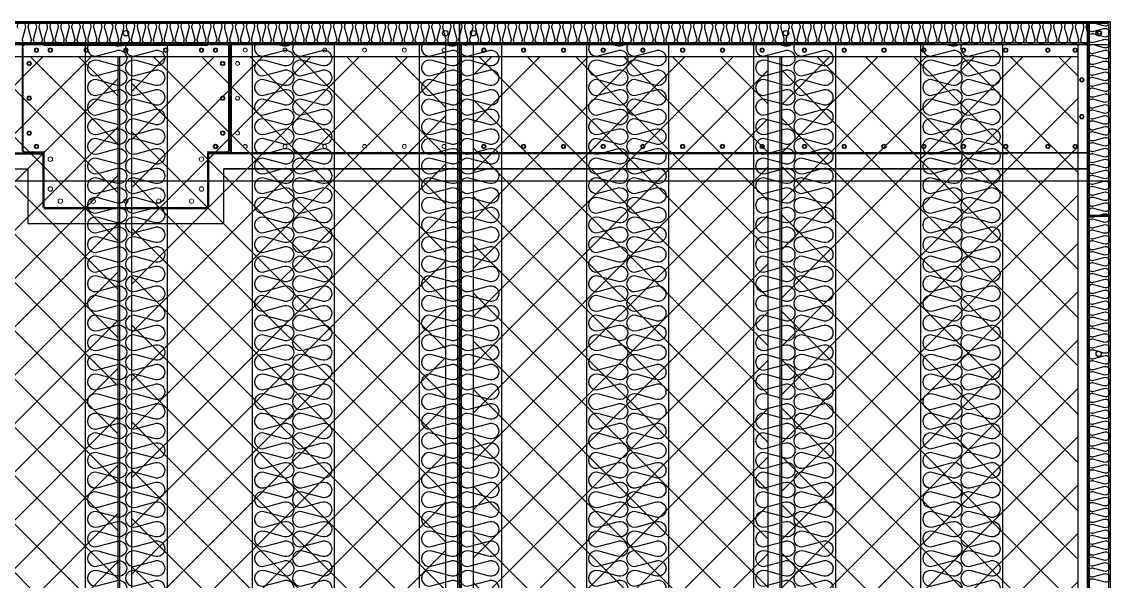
# Model space of a CAD drawing. Header units: millimetres. Extents: x 1817 to 34080, y 1746 to 24560.
# Drawn here: x 24870 to 26860, y 12284 to 13308 of the extents above; entities that cross this region are included whole.
import ezdxf

# ---------------------------------------------------------------- set-up
doc = ezdxf.new("R2010")
doc.units = ezdxf.units.MM
doc.linetypes.add('HIDDEN', pattern=[0.375, 0.25, -0.125])
doc.layers.add('SMS', color=220, linetype='Continuous')
doc.layers.add('숨은선', color=5, linetype='HIDDEN')

# ---------------------------------------------------------------- blocks, each defined once
blk = doc.blocks.new('SP전면')
at = {"color": 7}
for p, q in [((31549.2, -80510.4), (31549.2, -83988.4)), ((31699.2, -80510.4), (31699.2, -83988.4))]:
    blk.add_line(p, q, dxfattribs=at)
at = {"layer": 'SMS', "color": 5}
for points in [[(31554.8, -80510.4, 0.686718), (31572.7, -80530.4), (31605.6, -80521.5, -0.524856), (31625.1, -80534.9, -0.524856), (31605.6, -80548.3), (31572.7, -80539.4, 1.449198), (31572.7, -80566.3), (31605.6, -80557.4, -0.524856), (31625.1, -80570.8, -0.524856), (31605.6, -80584.2), (31572.7, -80575.3, 1.449198), (31572.7, -80602.2), (31605.6, -80593.3, -0.524856), (31625.1, -80606.7, -0.524856), (31605.6, -80620.1), (31572.7, -80611.2, 1.449198), (31572.7, -80638.1), (31605.6, -80629.2, -0.524856), (31625.1, -80642.6, -0.524856), (31605.6, -80656.1), (31572.7, -80647.2, 1.449198), (31572.7, -80674), (31605.6, -80665.1, -0.524856), (31625.1, -80678.5, -0.524856), (31605.6, -80692), (31572.7, -80683.1, 1.449198), (31572.7, -80709.9), (31605.6, -80701, -0.524856), (31625.1, -80714.4, -0.524856), (31605.6, -80727.9), (31572.7, -80719, 1.449198), (31572.7, -80745.8), (31605.6, -80736.9, -0.524856), (31625.1, -80750.4, -0.524856), (31605.6, -80763.8), (31572.7, -80754.9, 1.449198), (31572.7, -80781.7), (31605.6, -80772.8, -0.524856), (31625.1, -80786.3, -0.524856), (31605.6, -80799.7), (31572.7, -80790.8, 1.449198), (31572.7, -80817.7), (31605.6, -80808.7, -0.524856), (31625.1, -80822.2, -0.524856), (31605.6, -80835.6), (31572.7, -80826.7, 1.449198), (31572.7, -80853.6), (31605.6, -80844.7, -0.524856), (31625.1, -80858.1, -0.524856), (31605.6, -80871.5), (31572.7, -80862.6, 1.449198), (31572.7, -80889.5), (31605.6, -80880.6, -0.524856), (31625.1, -80894, -0.524856), (31605.6, -80907.4), (31572.7, -80898.5, 1.449198), (31572.7, -80925.4), (31605.6, -80916.5, -0.524856), (31625.1, -80929.9, -0.524856), (31605.6, -80943.3), (31572.7, -80934.4, 1.449198), (31572.7, -80961.3), (31605.6, -80952.4, -0.524856), (31625.1, -80965.8, -0.524856), (31605.6, -80979.2), (31572.7, -80970.3, 1.449198), (31572.7, -80997.2), (31605.6, -80988.3, -0.524856), (31625.1, -81001.7, -0.524856), (31605.6, -81015.2), (31572.7, -81006.3, 1.449198), (31572.7, -81033.1), (31605.6, -81024.2, -0.524856), (31625.1, -81037.6, -0.524856), (31605.6, -81051.1), (31572.7, -81042.2, 1.449198), (31572.7, -81069), (31605.6, -81060.1, -0.524856), (31625.1, -81073.5, -0.524856), (31605.6, -81087), (31572.7, -81078.1, 1.449198), (31572.7, -81104.9), (31605.6, -81096, -0.524856), (31625.1, -81109.5, -0.524856), (31605.6, -81122.9), (31572.7, -81114, 1.449198), (31572.7, -81140.8), (31605.6, -81131.9, -0.524856), (31625.1, -81145.4, -0.524856), (31605.6, -81158.8), (31572.7, -81149.9, 1.449198), (31572.7, -81176.8), (31605.6, -81167.8, -0.524856), (31625.1, -81181.3, -0.524856), (31605.6, -81194.7), (31572.7, -81185.8, 1.449198), (31572.7, -81212.7), (31605.6, -81203.8, -0.524856), (31625.1, -81217.2, -0.524856), (31605.6, -81230.6), (31572.7, -81221.7, 1.449198), (31572.7, -81248.6), (31605.6, -81239.7, -0.524856), (31625.1, -81253.1, -0.524856), (31605.6, -81266.5), (31572.7, -81257.6, 1.449198), (31572.7, -81284.5), (31605.6, -81275.6, -0.524856), (31625.1, -81289, -0.524856), (31605.6, -81302.4), (31572.7, -81293.5, 1.449198), (31572.7, -81320.4), (31605.6, -81311.5, -0.524856), (31625.1, -81324.9, -0.417249), (31610.6, -81339.3)], [(31618, -80510.4, -0.259641), (31604.1, -80512.4), (31596.6, -80510.4)], [(31624.5, -80510.4, 0.686718), (31642.3, -80530.4), (31675.2, -80521.5, -0.524856), (31694.7, -80534.9, -0.524856), (31675.2, -80548.3), (31642.3, -80539.4, 1.449198), (31642.3, -80566.3), (31675.2, -80557.4, -0.524856), (31694.7, -80570.8, -0.524856), (31675.2, -80584.2), (31642.3, -80575.3, 1.449198), (31642.3, -80602.2), (31675.2, -80593.3, -0.524856), (31694.7, -80606.7, -0.524856), (31675.2, -80620.1), (31642.3, -80611.2, 1.449198), (31642.3, -80638.1), (31675.2, -80629.2, -0.524856), (31694.7, -80642.6, -0.524856), (31675.2, -80656.1), (31642.3, -80647.2, 1.449198), (31642.3, -80674), (31675.2, -80665.1, -0.524856), (31694.7, -80678.5, -0.524856), (31675.2, -80692), (31642.3, -80683.1, 1.449198), (31642.3, -80709.9), (31675.2, -80701, -0.524856), (31694.7, -80714.4, -0.524856), (31675.2, -80727.9), (31642.3, -80719, 1.449198), (31642.3, -80745.8), (31675.2, -80736.9, -0.524856), (31694.7, -80750.4, -0.524856), (31675.2, -80763.8), (31642.3, -80754.9, 1.449198), (31642.3, -80781.7), (31675.2, -80772.8, -0.524856), (31694.7, -80786.3, -0.524856), (31675.2, -80799.7), (31642.3, -80790.8, 1.449198), (31642.3, -80817.7), (31675.2, -80808.7, -0.524856), (31694.7, -80822.2, -0.524856), (31675.2, -80835.6), (31642.3, -80826.7, 1.449198), (31642.3, -80853.6), (31675.2, -80844.7, -0.524856), (31694.7, -80858.1, -0.524856), (31675.2, -80871.5), (31642.3, -80862.6, 1.449198), (31642.3, -80889.5), (31675.2, -80880.6, -0.524856), (31694.7, -80894, -0.524856), (31675.2, -80907.4), (31642.3, -80898.5, 1.449198), (31642.3, -80925.4), (31675.2, -80916.5, -0.524856), (31694.7, -80929.9, -0.524856), (31675.2, -80943.3), (31642.3, -80934.4, 1.449198), (31642.3, -80961.3), (31675.2, -80952.4, -0.524856), (31694.7, -80965.8, -0.524856), (31675.2, -80979.2), (31642.3, -80970.3, 1.449198), (31642.3, -80997.2), (31675.2, -80988.3, -0.524856), (31694.7, -81001.7, -0.524856), (31675.2, -81015.2), (31642.3, -81006.3, 1.449198), (31642.3, -81033.1), (31675.2, -81024.2, -0.524856), (31694.7, -81037.6, -0.524856), (31675.2, -81051.1), (31642.3, -81042.2, 1.449198), (31642.3, -81069), (31675.2, -81060.1, -0.524856), (31694.7, -81073.5, -0.524856), (31675.2, -81087), (31642.3, -81078.1, 1.449198), (31642.3, -81104.9), (31675.2, -81096, -0.524856), (31694.7, -81109.5, -0.524856), (31675.2, -81122.9), (31642.3, -81114, 1.449198), (31642.3, -81140.8), (31675.2, -81131.9, -0.524856), (31694.7, -81145.4, -0.524856), (31675.2, -81158.8), (31642.3, -81149.9, 1.449198), (31642.3, -81176.8), (31675.2, -81167.8, -0.524856), (31694.7, -81181.3, -0.524856), (31675.2, -81194.7), (31642.3, -81185.8, 1.449198), (31642.3, -81212.7), (31675.2, -81203.8, -0.524856), (31694.7, -81217.2, -0.524856), (31675.2, -81230.6), (31642.3, -81221.7, 1.449198), (31642.3, -81248.6), (31675.2, -81239.7, -0.524856), (31694.7, -81253.1, -0.524856), (31675.2, -81266.5), (31642.3, -81257.6, 1.449198), (31642.3, -81284.5), (31675.2, -81275.6, -0.524856), (31694.7, -81289, -0.524856), (31675.2, -81302.4), (31642.3, -81293.5, 1.449198), (31642.3, -81320.4), (31675.2, -81311.5, -0.524856), (31694.7, -81324.9, -0.417249), (31680.2, -81339.3)], [(31553.7, -81310.6, 0.446849), (31572.7, -81320.4), (31605.6, -81311.5, -0.524856), (31625.1, -81324.9, -0.524856), (31605.6, -81338.3), (31572.7, -81329.4, 1.449198), (31572.7, -81356.3), (31605.6, -81347.4, -0.524856), (31625.1, -81360.8, -0.524856), (31605.6, -81374.3), (31572.7, -81365.4, 1.449198), (31572.7, -81392.2), (31605.6, -81383.3, -0.524856), (31625.1, -81396.7, -0.524856), (31605.6, -81410.2), (31572.7, -81401.3, 1.449198), (31572.7, -81428.1), (31605.6, -81419.2, -0.524856), (31625.1, -81432.6, -0.524856), (31605.6, -81446.1), (31572.7, -81437.2, 1.449198), (31572.7, -81464), (31605.6, -81455.1, -0.524856), (31625.1, -81468.6, -0.524856), (31605.6, -81482), (31572.7, -81473.1, 1.449198), (31572.7, -81499.9), (31605.6, -81491, -0.524856), (31625.1, -81504.5, -0.524856)], [(31623.3, -81310.6, 0.446849), (31642.3, -81320.4), (31675.2, -81311.5, -0.524856), (31694.7, -81324.9, -0.524856), (31675.2, -81338.3), (31642.3, -81329.4, 1.449198), (31642.3, -81356.3), (31675.2, -81347.4, -0.524856), (31694.7, -81360.8, -0.524856), (31675.2, -81374.3), (31642.3, -81365.4, 1.449198), (31642.3, -81392.2), (31675.2, -81383.3, -0.524856), (31694.7, -81396.7, -0.524856), (31675.2, -81410.2), (31642.3, -81401.3, 1.449198), (31642.3, -81428.1), (31675.2, -81419.2, -0.524856), (31694.7, -81432.6, -0.524856), (31675.2, -81446.1), (31642.3, -81437.2, 1.449198), (31642.3, -81464), (31675.2, -81455.1, -0.524856), (31694.7, -81468.6, -0.524856), (31675.2, -81482), (31642.3, -81473.1, 1.449198), (31642.3, -81499.9), (31675.2, -81491, -0.524856), (31694.7, -81504.5, -0.524856)]]:
    blk.add_lwpolyline(points, format="xyb", dxfattribs=at)
blk = doc.blocks.new('SCR350')
at = {"ltscale": 500}
h = blk.add_hatch(dxfattribs=at)
h.set_pattern_fill('ANSI37', color=251, scale=500)
h.set_pattern_definition([(45, (4125.66, -83199.656), (-44.19417, 44.19417), []), (135, (4125.66, -83199.656), (-44.19417, -44.19417), [])])
h.paths.add_polyline_path([(32567.4, -70588.8), (33136.3, -70588.8), (33136.3, -67155.8), (32567.4, -67155.8)])
h = blk.add_hatch(dxfattribs=at)
h.set_pattern_fill('ANSI37', color=251, scale=500)
h.set_pattern_definition([(45, (4173.66, -83199.656), (-44.19417, 44.19417), []), (135, (4173.66, -83199.656), (-44.19417, -44.19417), [])])
h.paths.add_polyline_path([(33161.3, -70588.8), (33735.3, -70588.8), (33735.3, -67155.8), (33161.3, -67155.8)])
h = blk.add_hatch(dxfattribs=at)
h.set_pattern_fill('ANSI37', color=251, scale=500)
h.set_pattern_definition([(45, (4327.157, -83199.656), (-44.19417, 44.19417), []), (135, (4327.157, -83199.656), (-44.19417, -44.19417), [])])
h.paths.add_polyline_path([(33786.4, -70588.8), (34325, -70588.8), (34325, -67155.8), (33786.4, -67155.8)])
h = blk.add_hatch(dxfattribs=at)
h.set_pattern_fill('ANSI37', color=251, scale=500)
h.set_pattern_definition([(45, (4149.657, -83199.656), (-44.19417, 44.19417), []), (135, (4149.657, -83199.656), (-44.19417, -44.19417), [])])
h.paths.add_polyline_path([(34350, -70588.8), (34891.7, -70588.8), (34891.7, -67155.8), (34350, -67155.8)])
at = {"color": 251, "ltscale": 500}
for p, q in [((33760.4, -67094.3), (32542.2, -67094.3)), ((33760.4, -67094.3), (32542.2, -67094.3)), ((33760.4, -67094.3), (33760.4, -70650.3)), ((33761.2, -67094.3), (33761.2, -70650.3)), ((34948.2, -67094.3), (33761.2, -67094.3)), ((34948.2, -67094.3), (34948.2, -70650.3)), ((33760.4, -67130.8), (32542.2, -67130.8)), ((33760.4, -67133.3), (32542.2, -67133.3)), ((33735.3, -67133.3), (33735.3, -70611.3)), ((33757.3, -67133.3), (33757.3, -70611.3)), ((34911.7, -67130.8), (33761.2, -67130.8)), ((34948.2, -67133.3), (33761.2, -67133.3)), ((33764.4, -67133.3), (33764.4, -70611.3)), ((33786.4, -67133.3), (33786.4, -70611.3)), ((34891.7, -67133.3), (34891.7, -70611.3)), ((34909.2, -67133.3), (34909.2, -70611.3)), ((34911.7, -67130.8), (34911.7, -70613.8)), ((33760.4, -67155.8), (32542.2, -67155.8)), ((33136.3, -67155.8), (33136.3, -70588.8)), ((33139.3, -67155.8), (33139.3, -70588.8)), ((33161.3, -67155.8), (33161.3, -70588.8)), ((34891.7, -67155.8), (33761.2, -67155.8)), ((34325, -67155.8), (34325, -70588.8)), ((34347, -67155.8), (34347, -70588.8)), ((34350, -67155.8), (34350, -70588.8))]:
    blk.add_line(p, q, dxfattribs=at)
for centre in [(33151.3, -67112.3), (33735.4, -67112.3), (33786.2, -67112.3), (34358.4, -67112.3), (34930.2, -67112.3), (34930.2, -67699)]:
    blk.add_circle(centre, 5, dxfattribs=at)
blk = doc.blocks.new('2')
for p, q in [((26015, 13307.8), (23260, 13307.8)), ((23300, 13307.8), (26819.9, 13307.8)), ((26015, 13307.8), (26860, 13307.8)), ((26819.9, 13269.6), (26819.9, 13307.8)), ((26819.9, 13267.8), (26819.9, 13307.8)), ((26821.7, 13307.8), (26821.7, 12953.2)), ((26859.9, 13307.8), (26821.7, 13307.8)), ((26859.9, 13307.8), (26859.9, 12953.2)), ((26859.9, 13307.8), (26859.9, 12953.2)), ((26860, 13307.8), (26860, 9707.8)), ((23300, 13269.6), (26819.9, 13269.6)), ((23514.5, 13267.8), (26536.3, 13267.8)), ((26819.9, 13267.8), (26819.9, 13067.8)), ((23300, 13067.8), (24910, 13067.8)), ((23300, 13065.9), (24908.1, 13065.9)), ((24908.1, 13065.9), (24908.1, 12967.8)), ((24910, 13067.8), (24910, 12967.8)), ((25210, 12967.8), (25210, 13067.8)), ((25210, 13067.8), (26819.9, 13067.8)), ((26819.9, 13067.8), (25210, 13067.8)), ((25211.8, 12967.8), (25211.8, 13065.9)), ((26672.2, 13065.9), (25211.8, 13065.9)), ((23298.2, 13038.7), (24880.9, 13038.7)), ((24880.9, 13038.7), (24880.9, 12938.7)), ((25239.1, 12938.7), (25239.1, 13038.7)), ((25239.1, 13038.7), (26821.7, 13038.7)), ((26821.7, 13038.7), (25239.1, 13038.7)), ((24910, 12967.8), (25210, 12967.8)), ((24910, 12965.9), (25210, 12965.9)), ((24880.9, 12938.7), (25239.1, 12938.7)), ((26859.9, 12953.2), (26821.7, 12953.2)), ((26821.7, 12951.4), (26821.7, 10164)), ((26859.9, 12951.4), (26821.7, 12951.4))]:
    blk.add_line(p, q)
at = {"color": 7}
for p, q in [((23260, 13307.8), (26015, 13307.8)), ((26860, 13307.8), (26015, 13307.8)), ((26818, 13307.8), (26818, 9787.8)), ((26860, 13307.8), (26860, 9707.8)), ((26818, 13265.8), (23302, 13265.8))]:
    blk.add_line(p, q, dxfattribs=at)
at = {"color": 7, "lineweight": 15}
for p, q in [((26536.3, 13267.8), (23514.5, 13267.8)), ((23514.5, 13265.9), (26536.3, 13265.9)), ((24870.4, 13070.9), (24870.4, 13264.6)), ((24872.2, 13264.6), (24870.4, 13264.6)), ((24873.6, 13264.6), (24872.2, 13264.6)), ((24872.2, 13070.9), (24872.2, 13264.6)), ((24873.6, 13265.9), (24873.6, 13267.8)), ((24873.6, 13267.8), (24910, 13267.8)), ((24873.6, 13265.9), (24910, 13265.9)), ((24873.6, 13264.6), (24873.6, 13265.9)), ((24906.8, 13267.8), (24906.8, 13265.9)), ((24910, 13265.9), (24910, 13267.8)), ((24910, 13264.6), (24910, 13265.9)), ((25210, 13264.6), (24910, 13264.6)), ((24915, 13267.8), (24915, 13265.9)), ((24938.6, 13267.8), (24938.6, 13265.9)), ((24975.9, 13267.8), (24975.9, 13265.9)), ((24984.1, 13267.8), (24984.1, 13265.9)), ((25045, 13267.8), (25045, 13265.9)), ((25053.1, 13267.8), (25053.1, 13265.9)), ((25066.8, 13267.8), (25066.8, 13265.9)), ((25075, 13267.8), (25075, 13265.9)), ((25135.9, 13267.8), (25135.9, 13265.9)), ((25144.1, 13267.8), (25144.1, 13265.9)), ((25181.3, 13267.8), (25181.3, 13265.9)), ((25205, 13267.8), (25205, 13265.9)), ((25205, 13267.8), (25205, 13265.9)), ((25210, 13265.9), (25210, 13267.8)), ((25210, 13267.8), (25246.3, 13267.8)), ((25210, 13265.9), (25210, 13267.8)), ((25246.3, 13267.8), (25210, 13267.8)), ((25210, 13265.9), (25246.3, 13265.9)), ((25210, 13264.6), (25210, 13265.9)), ((25246.3, 13265.9), (25210, 13265.9)), ((25210, 13264.6), (25210, 13265.9)), ((25213.1, 13267.8), (25213.1, 13265.9)), ((25213.1, 13267.8), (25213.1, 13265.9)), ((25246.3, 13265.9), (25246.3, 13267.8)), ((25246.3, 13265.9), (25246.3, 13267.8)), ((25246.3, 13264.6), (25246.3, 13265.9)), ((25246.3, 13264.6), (25246.3, 13265.9)), ((25246.3, 13264.6), (25247.7, 13264.6)), ((25246.3, 13264.6), (25247.7, 13264.6)), ((25247.7, 13264.6), (25247.7, 13070.9)), ((25249.5, 13264.6), (25247.7, 13264.6)), ((25247.7, 13264.6), (25249.5, 13264.6)), ((25247.7, 13070.9), (25247.7, 13264.6)), ((25249.5, 13264.6), (25249.5, 13070.9)), ((25249.5, 13070.9), (25249.5, 13264.6)), ((25251.3, 13267.8), (25251.3, 13067.8)), ((25251.3, 13267.8), (25253.1, 13267.8)), ((25253.1, 13267.8), (25253.1, 13067.8)), ((25254.5, 13267.8), (25253.1, 13267.8)), ((25254.5, 13267.8), (25674.5, 13267.8)), ((25274.1, 13267.8), (25274.1, 13265.9)), ((25282.2, 13267.8), (25282.2, 13265.9)), ((25343.1, 13267.8), (25343.1, 13265.9)), ((25351.3, 13267.8), (25351.3, 13265.9)), ((25412.2, 13267.8), (25412.2, 13265.9)), ((25420.4, 13267.8), (25420.4, 13265.9)), ((25481.3, 13267.8), (25481.3, 13265.9)), ((25489.5, 13267.8), (25489.5, 13265.9)), ((25519.5, 13267.8), (25519.5, 13265.9)), ((25528.6, 13267.8), (25528.6, 13265.9)), ((25528.6, 13267.8), (25528.6, 13265.9)), ((25536.8, 13267.8), (25536.8, 13265.9)), ((25536.8, 13267.8), (25536.8, 13265.9)), ((25557.2, 13267.8), (25557.2, 13265.9)), ((25557.2, 13267.8), (25557.2, 13265.9)), ((25565.4, 13267.8), (25565.4, 13265.9)), ((25565.4, 13267.8), (25565.4, 13265.9)), ((25574.1, 13267.8), (25574.1, 13265.9)), ((25593.1, 13267.8), (25593.1, 13265.9)), ((25604.5, 13267.8), (25604.5, 13265.9)), ((25612.7, 13267.8), (25612.7, 13265.9)), ((25673.6, 13267.8), (25673.6, 13265.9)), ((25674.5, 13267.8), (25675.9, 13267.8)), ((25675.9, 13267.8), (25677.7, 13267.8)), ((25679.5, 13264.6), (25681.3, 13264.6)), ((25682.7, 13264.6), (25681.3, 13264.6)), ((25681.8, 13267.8), (25681.8, 13265.9)), ((26536.3, 13267.8), (25682.7, 13267.8)), ((25682.7, 13265.9), (25682.7, 13267.8)), ((25682.7, 13264.6), (25682.7, 13265.9)), ((26536.3, 13265.9), (25682.7, 13265.9)), ((25742.7, 13267.8), (25742.7, 13265.9)), ((25750.9, 13267.8), (25750.9, 13265.9)), ((25774.1, 13267.8), (25774.1, 13265.9)), ((25811.8, 13267.8), (25811.8, 13265.9)), ((25820, 13267.8), (25820, 13265.9)), ((25880.9, 13267.8), (25880.9, 13265.9)), ((25889.1, 13267.8), (25889.1, 13265.9)), ((25950, 13267.8), (25950, 13265.9)), ((25952.2, 13267.8), (25952.2, 13265.9)), ((25958.1, 13267.8), (25958.1, 13265.9)), ((26019.1, 13267.8), (26019.1, 13265.9)), ((26027.2, 13267.8), (26027.2, 13265.9)), ((26040.9, 13267.8), (26040.9, 13265.9)), ((26049.1, 13267.8), (26049.1, 13265.9)), ((26102.2, 13267.8), (26102.2, 13265.9)), ((26260, 13267.8), (26260, 13265.9)), ((26268.1, 13267.8), (26268.1, 13265.9)), ((26329.1, 13267.8), (26329.1, 13265.9)), ((26337.2, 13267.8), (26337.2, 13265.9)), ((26398.1, 13267.8), (26398.1, 13265.9)), ((26406.3, 13267.8), (26406.3, 13265.9)), ((26467.2, 13267.8), (26467.2, 13265.9)), ((26475, 13267.8), (26475, 13265.9)), ((26475.4, 13267.8), (26475.4, 13265.9)), ((26536.3, 13267.8), (26536.3, 13265.9)), ((26544.5, 13267.8), (26544.5, 13265.9)), ((26605.4, 13267.8), (26605.4, 13265.9)), ((26613.6, 13267.8), (26613.6, 13265.9)), ((26624.1, 13267.8), (26624.1, 13265.9)), ((26643.1, 13267.8), (26643.1, 13265.9)), ((26652.7, 13267.8), (26652.7, 13265.9)), ((26652.7, 13267.8), (26652.7, 13265.9)), ((26660.9, 13267.8), (26660.9, 13265.9)), ((26660.9, 13267.8), (26660.9, 13265.9)), ((26819.9, 13267.8), (26819.9, 13264.6)), ((26819.9, 13267.8), (26819.9, 13264.6)), ((26819.9, 13245), (26819.9, 13264.6)), ((26819.9, 13245), (26819.9, 13264.6)), ((26819.9, 13090.5), (26819.9, 13245)), ((26819.9, 13090.5), (26819.9, 13070.9)), ((23300, 13067.8), (24910, 13067.8)), ((24870.4, 13070.9), (24872.2, 13070.9)), ((24873.6, 13070.9), (24872.2, 13070.9)), ((24872.7, 13067.8), (24872.7, 13069.6)), ((24873.6, 13070.9), (24873.6, 13069.6)), ((24910, 13069.6), (24873.6, 13069.6)), ((24873.6, 13069.6), (24873.6, 13067.8)), ((24910, 13067.8), (24873.6, 13067.8)), ((24910, 13070.9), (24910, 13069.6)), ((24910, 13070.9), (24910, 13069.6)), ((24910, 13067.8), (24910, 13069.6)), ((24910, 13067.8), (24910, 12967.8)), ((25210, 13070.9), (25210, 13069.6)), ((25210, 13070.9), (25210, 13069.6)), ((25210, 13069.6), (25210, 13067.8)), ((25246.3, 13069.6), (25210, 13069.6)), ((25210, 13069.6), (25246.3, 13069.6)), ((25210, 13067.8), (25210, 13069.6)), ((25210, 13067.8), (26819.9, 13067.8)), ((25210, 12967.8), (25210, 13067.8)), ((25246.3, 13067.8), (25210, 13067.8)), ((26819.9, 13067.8), (25210, 13067.8)), ((25210, 13067.8), (25246.3, 13067.8)), ((25246.3, 13070.9), (25247.7, 13070.9)), ((25246.3, 13070.9), (25246.3, 13069.6)), ((25246.3, 13070.9), (25247.7, 13070.9)), ((25246.3, 13070.9), (25246.3, 13069.6)), ((25246.3, 13067.8), (25246.3, 13069.6)), ((25246.3, 13069.6), (25246.3, 13067.8)), ((25247.2, 13067.8), (25247.2, 13069.6)), ((25247.7, 13070.9), (25249.5, 13070.9)), ((25249.5, 13070.9), (25247.7, 13070.9)), ((25253.1, 13067.8), (25251.3, 13067.8)), ((25252.7, 13067.8), (25252.7, 13069.6)), ((25254.5, 13067.8), (25253.1, 13067.8)), ((25674.5, 13067.8), (25254.5, 13067.8)), ((25520, 13067.8), (25520, 13069.6)), ((25525.4, 13067.8), (25525.4, 13069.6)), ((26819.9, 13067.8), (26819.9, 13070.9)), ((25210, 12967.8), (24910, 12967.8))]:
    blk.add_line(p, q, dxfattribs=at)
at = {"ltscale": 500}
for p, q in [((23260, 13016.8), (26859.9, 13016.8)), ((26859.9, 13016.8), (26859.9, 9707.7))]:
    blk.add_line(p, q, dxfattribs=at)
blk.add_circle((26840, 13287.8), 3)
at = {"color": 7, "lineweight": 15}
for centre, radius in [((24896.3, 13255.9), 4.09), ((24896.3, 13255.9), 2.73), ((24921.8, 13255.9), 4.09), ((24921.8, 13255.9), 2.73), ((24987.2, 13255.9), 4.09), ((24987.2, 13255.9), 2.73), ((25060, 13255.9), 4.09), ((25060, 13255.9), 2.73), ((25132.7, 13255.9), 4.09), ((25132.7, 13255.9), 2.73), ((25198.1, 13255.9), 4.09), ((25198.1, 13255.9), 4.09), ((25198.1, 13255.9), 2.73), ((25198.1, 13255.9), 2.73), ((25223.6, 13255.9), 4.09), ((25223.6, 13255.9), 4.09), ((25223.6, 13255.9), 2.73), ((25223.6, 13255.9), 2.73), ((25278.1, 13255.9), 3.64), ((25278.1, 13255.9), 3.64), ((25350.9, 13255.9), 3.64), ((25350.9, 13255.9), 3.64), ((25423.6, 13255.9), 3.64), ((25423.6, 13255.9), 3.64), ((25496.3, 13255.9), 3.64), ((25496.3, 13255.9), 3.64), ((25569.1, 13255.9), 3.64), ((25569.1, 13255.9), 3.64), ((25641.8, 13255.9), 3.64), ((25641.8, 13255.9), 3.64), ((25714.5, 13255.9), 4.09), ((25714.5, 13255.9), 2.73), ((25787.2, 13255.9), 4.09), ((25787.2, 13255.9), 2.73), ((25860, 13255.9), 4.09), ((25860, 13255.9), 2.73), ((25932.7, 13255.9), 4.09), ((25932.7, 13255.9), 2.73), ((26005.4, 13255.9), 4.09), ((26005.4, 13255.9), 2.73), ((26078.1, 13255.9), 4.09), ((26078.1, 13255.9), 2.73), ((26150.9, 13255.9), 4.09), ((26150.9, 13255.9), 2.73), ((26223.6, 13255.9), 4.09), ((26223.6, 13255.9), 2.73), ((26300.9, 13255.9), 4.09), ((26300.9, 13255.9), 2.73), ((26373.6, 13255.9), 4.09), ((26373.6, 13255.9), 2.73), ((26446.3, 13255.9), 4.09), ((26446.3, 13255.9), 2.73), ((26519.1, 13255.9), 4.09), ((26519.1, 13255.9), 2.73), ((26591.8, 13255.9), 4.09), ((26591.8, 13255.9), 2.73), ((26668.8, 13255.9), 4.09), ((26668.8, 13255.9), 2.73), ((26745.8, 13255.9), 4.09), ((26745.8, 13255.9), 2.73), ((26795.8, 13255.9), 4.09), ((26795.8, 13255.9), 2.73), ((24883.1, 13231.4), 4.09), ((24883.1, 13231.4), 2.73), ((25236.8, 13231.4), 4.09), ((25236.8, 13231.4), 4.09), ((25236.8, 13231.4), 2.73), ((25264.1, 13231.4), 3.64), ((25264.1, 13231.4), 3.64), ((26808.1, 13201.4), 4.09), ((26808.1, 13201.4), 2.73), ((24883.1, 13167.8), 4.09), ((24883.1, 13167.8), 2.73), ((25236.8, 13167.8), 4.09), ((25236.8, 13167.8), 4.09), ((25236.8, 13167.8), 2.73), ((25264.1, 13167.8), 3.64), ((26808.1, 13134.1), 4.09), ((26808.1, 13134.1), 2.73), ((24883.1, 13104.1), 4.09), ((24883.1, 13104.1), 2.73), ((25236.8, 13104.1), 4.09), ((25236.8, 13104.1), 4.09), ((25236.8, 13104.1), 2.73), ((25264.1, 13104.1), 3.64), ((24896.3, 13079.6), 4.09), ((24896.3, 13079.6), 2.73), ((25223.6, 13079.6), 4.09), ((25224.5, 13079.6), 4.09), ((25223.6, 13079.6), 2.73), ((25223.6, 13079.6), 2.73), ((25278.1, 13079.6), 3.64), ((25278.1, 13079.6), 3.64), ((25350.9, 13079.6), 3.64), ((25350.9, 13079.6), 3.64), ((25423.6, 13079.6), 3.64), ((25423.6, 13079.6), 3.64), ((25496.3, 13079.6), 3.64), ((25496.3, 13079.6), 3.64), ((25569.1, 13079.6), 3.64), ((25569.1, 13079.6), 3.64), ((25641.8, 13079.6), 3.64), ((25641.8, 13079.6), 3.64), ((25714.5, 13079.6), 4.09), ((25714.5, 13079.6), 2.73), ((25787.2, 13079.6), 4.09), ((25787.2, 13079.6), 2.73), ((25860, 13079.6), 4.09), ((25860, 13079.6), 2.73), ((25932.7, 13079.6), 4.09), ((25932.7, 13079.6), 2.73), ((26005.4, 13079.6), 4.09), ((26005.4, 13079.6), 2.73), ((26078.1, 13079.6), 4.09), ((26078.1, 13079.6), 2.73), ((26150.9, 13079.6), 4.09), ((26150.9, 13079.6), 2.73), ((26223.6, 13079.6), 4.09), ((26223.6, 13079.6), 2.73), ((26300.9, 13079.6), 4.09), ((26300.9, 13079.6), 2.73), ((26373.6, 13079.6), 4.09), ((26373.6, 13079.6), 2.73), ((26446.3, 13079.6), 4.09), ((26446.3, 13079.6), 2.73), ((26519.1, 13079.6), 4.09), ((26519.1, 13079.6), 2.73), ((26591.8, 13079.6), 4.09), ((26591.8, 13079.6), 2.73), ((26668.8, 13079.6), 4.09), ((26668.8, 13079.6), 2.73), ((26745.8, 13079.6), 4.09), ((26745.8, 13079.6), 2.73), ((26795.8, 13079.6), 4.09), ((26795.8, 13079.6), 2.73), ((24921.8, 13056.4), 4.09), ((25198.1, 13056.4), 4.09), ((25198.1, 13056.4), 4.09), ((24921.8, 13001.8), 4.09), ((25198.1, 13001.8), 4.09), ((24940, 12979.6), 4.09), ((25000, 12979.6), 4.09), ((25060, 12979.6), 4.09), ((25120, 12979.6), 4.09), ((25180, 12979.6), 4.09)]:
    blk.add_circle(centre, radius, dxfattribs=at)
at = {"layer": 'SMS', "color": 5, "elevation": 0}
for points in [[(24886.9, 13306.5, 0.446849), (24881.4, 13296), (24886.3, 13277.7, -0.524856), (24878.9, 13266.9, -0.524856), (24871.4, 13277.7), (24876.4, 13296, 1.449198), (24861.4, 13296)], [(25465.4, 13306.5, 0.446849), (25459.9, 13296), (25464.9, 13277.7, -0.524856), (25457.4, 13266.9, -0.524856), (25450, 13277.7), (25454.9, 13296, 1.449198), (25440, 13296), (25444.9, 13277.7, -0.524856), (25437.5, 13266.9, -0.524856), (25430, 13277.7), (25435, 13296, 1.449198), (25420, 13296), (25425, 13277.7, -0.524856), (25417.5, 13266.9, -0.524856), (25410.1, 13277.7), (25415, 13296, 1.449198), (25400.1, 13296), (25405, 13277.7, -0.524856), (25397.6, 13266.9, -0.524856), (25390.1, 13277.7), (25395.1, 13296, 1.449198), (25380.1, 13296), (25385.1, 13277.7, -0.524856), (25377.6, 13266.9, -0.524856), (25370.2, 13277.7), (25375.1, 13296, 1.449198), (25360.2, 13296), (25365.1, 13277.7, -0.524856), (25357.7, 13266.9, -0.524856), (25350.2, 13277.7), (25355.2, 13296, 1.449198), (25340.2, 13296), (25345.2, 13277.7, -0.524856), (25337.7, 13266.9, -0.524856), (25330.3, 13277.7), (25335.2, 13296, 1.449198), (25320.3, 13296), (25325.2, 13277.7, -0.524856), (25317.8, 13266.9, -0.524856), (25310.3, 13277.7), (25315.3, 13296, 1.449198), (25300.3, 13296), (25305.3, 13277.7, -0.524856), (25297.8, 13266.9, -0.524856), (25290.4, 13277.7), (25295.3, 13296, 1.449198), (25280.4, 13296), (25285.3, 13277.7, -0.524856), (25277.9, 13266.9, -0.524856), (25270.4, 13277.7), (25275.4, 13296, 1.449198), (25260.4, 13296), (25265.4, 13277.7, -0.524856), (25257.9, 13266.9, -0.524856), (25250.5, 13277.7), (25255.4, 13296, 1.449198), (25240.5, 13296), (25245.4, 13277.7, -0.524856), (25238, 13266.9, -0.524856), (25230.5, 13277.7), (25235.5, 13296, 1.449198), (25220.5, 13296), (25225.5, 13277.7, -0.524856), (25218, 13266.9, -0.524856), (25210.6, 13277.7), (25215.5, 13296, 1.449198), (25200.6, 13296), (25205.5, 13277.7, -0.524856), (25198.1, 13266.9, -0.524856), (25190.6, 13277.7), (25195.6, 13296, 1.449198), (25180.6, 13296), (25185.6, 13277.7, -0.524856), (25178.1, 13266.9, -0.524856), (25170.7, 13277.7), (25175.6, 13296, 1.449198), (25160.7, 13296), (25165.6, 13277.7, -0.524856), (25158.2, 13266.9, -0.524856), (25150.7, 13277.7), (25155.7, 13296, 1.449198), (25140.7, 13296), (25145.7, 13277.7, -0.524856), (25138.2, 13266.9, -0.524856), (25130.8, 13277.7), (25135.7, 13296, 1.449198), (25120.8, 13296), (25125.7, 13277.7, -0.524856), (25118.3, 13266.9, -0.524856), (25110.8, 13277.7), (25115.8, 13296, 1.449198), (25100.8, 13296), (25105.8, 13277.7, -0.524856), (25098.3, 13266.9, -0.524856), (25090.9, 13277.7), (25095.8, 13296, 1.449198), (25080.9, 13296), (25085.8, 13277.7, -0.524856), (25078.4, 13266.9, -0.524856), (25070.9, 13277.7), (25075.9, 13296, 1.449198), (25060.9, 13296), (25065.9, 13277.7, -0.524856), (25058.4, 13266.9, -0.524856), (25051, 13277.7), (25055.9, 13296, 1.449198), (25041, 13296), (25045.9, 13277.7, -0.524856), (25038.5, 13266.9, -0.524856), (25031, 13277.7), (25036, 13296, 1.449198), (25021, 13296), (25026, 13277.7, -0.524856), (25018.5, 13266.9, -0.524856), (25011.1, 13277.7), (25016, 13296, 1.449198), (25001.1, 13296), (25006, 13277.7, -0.524856), (24998.6, 13266.9, -0.524856), (24991.1, 13277.7), (24996.1, 13296, 1.449198), (24981.1, 13296), (24986.1, 13277.7, -0.524856), (24978.6, 13266.9, -0.524856), (24971.2, 13277.7), (24976.1, 13296, 1.449198), (24961.2, 13296), (24966.1, 13277.7, -0.524856), (24958.7, 13266.9, -0.524856), (24951.2, 13277.7), (24956.2, 13296, 1.449198), (24941.2, 13296), (24946.2, 13277.7, -0.524856), (24938.7, 13266.9, -0.524856), (24931.3, 13277.7), (24936.2, 13296, 1.449198), (24921.3, 13296), (24926.2, 13277.7, -0.524856), (24918.8, 13266.9, -0.524856), (24911.3, 13277.7), (24916.3, 13296, 1.449198), (24901.3, 13296), (24906.3, 13277.7, -0.524856), (24898.8, 13266.9, -0.524856), (24891.4, 13277.7), (24896.3, 13296, 1.449198), (24881.4, 13296), (24886.3, 13277.7, -0.524856), (24878.9, 13266.9, -0.417249), (24870.9, 13275)], [(26044, 13306.5, 0.446849), (26038.5, 13296), (26043.4, 13277.7, -0.524856), (26036, 13266.9, -0.524856), (26028.5, 13277.7), (26033.5, 13296, 1.449198), (26018.5, 13296), (26023.5, 13277.7, -0.524856), (26016, 13266.9, -0.524856), (26008.6, 13277.7), (26013.5, 13296, 1.449198), (25998.6, 13296), (26003.5, 13277.7, -0.524856), (25996.1, 13266.9, -0.524856), (25988.6, 13277.7), (25993.6, 13296, 1.449198), (25978.6, 13296), (25983.6, 13277.7, -0.524856), (25976.1, 13266.9, -0.524856), (25968.7, 13277.7), (25973.6, 13296, 1.449198), (25958.7, 13296), (25963.6, 13277.7, -0.524856), (25956.2, 13266.9, -0.524856), (25948.7, 13277.7), (25953.7, 13296, 1.449198), (25938.7, 13296), (25943.7, 13277.7, -0.524856), (25936.2, 13266.9, -0.524856), (25928.8, 13277.7), (25933.7, 13296, 1.449198), (25918.8, 13296), (25923.7, 13277.7, -0.524856), (25916.3, 13266.9, -0.524856), (25908.8, 13277.7), (25913.8, 13296, 1.449198), (25898.8, 13296), (25903.8, 13277.7, -0.524856), (25896.3, 13266.9, -0.524856), (25888.9, 13277.7), (25893.8, 13296, 1.449198), (25878.9, 13296), (25883.8, 13277.7, -0.524856), (25876.4, 13266.9, -0.524856), (25868.9, 13277.7), (25873.9, 13296, 1.449198), (25858.9, 13296), (25863.9, 13277.7, -0.524856), (25856.4, 13266.9, -0.524856), (25849, 13277.7), (25853.9, 13296, 1.449198), (25839, 13296), (25843.9, 13277.7, -0.524856), (25836.5, 13266.9, -0.524856), (25829, 13277.7), (25834, 13296, 1.449198), (25819, 13296), (25824, 13277.7, -0.524856), (25816.5, 13266.9, -0.524856), (25809.1, 13277.7), (25814, 13296, 1.449198), (25799.1, 13296), (25804, 13277.7, -0.524856), (25796.6, 13266.9, -0.524856), (25789.1, 13277.7), (25794.1, 13296, 1.449198), (25779.1, 13296), (25784.1, 13277.7, -0.524856), (25776.6, 13266.9, -0.524856), (25769.2, 13277.7), (25774.1, 13296, 1.449198), (25759.2, 13296), (25764.1, 13277.7, -0.524856), (25756.7, 13266.9, -0.524856), (25749.2, 13277.7), (25754.2, 13296, 1.449198), (25739.2, 13296), (25744.2, 13277.7, -0.524856), (25736.7, 13266.9, -0.524856), (25729.3, 13277.7), (25734.2, 13296, 1.449198), (25719.3, 13296), (25724.2, 13277.7, -0.524856), (25716.8, 13266.9, -0.524856), (25709.3, 13277.7), (25714.3, 13296, 1.449198), (25699.3, 13296), (25704.3, 13277.7, -0.524856), (25696.8, 13266.9, -0.524856), (25689.4, 13277.7), (25694.3, 13296, 1.449198), (25679.4, 13296), (25684.3, 13277.7, -0.524856), (25676.9, 13266.9, -0.524856), (25669.4, 13277.7), (25674.4, 13296, 1.449198), (25659.4, 13296), (25664.4, 13277.7, -0.524856), (25656.9, 13266.9, -0.524856), (25649.5, 13277.7), (25654.4, 13296, 1.449198), (25639.5, 13296), (25644.4, 13277.7, -0.524856), (25637, 13266.9, -0.524856), (25629.5, 13277.7), (25634.5, 13296, 1.449198), (25619.5, 13296), (25624.5, 13277.7, -0.524856), (25617, 13266.9, -0.524856), (25609.6, 13277.7), (25614.5, 13296, 1.449198), (25599.6, 13296), (25604.5, 13277.7, -0.524856), (25597.1, 13266.9, -0.524856), (25589.6, 13277.7), (25594.6, 13296, 1.449198), (25579.6, 13296), (25584.6, 13277.7, -0.524856), (25577.1, 13266.9, -0.524856), (25569.7, 13277.7), (25574.6, 13296, 1.449198), (25559.7, 13296), (25564.6, 13277.7, -0.524856), (25557.2, 13266.9, -0.524856), (25549.7, 13277.7), (25554.7, 13296, 1.449198), (25539.7, 13296), (25544.7, 13277.7, -0.524856), (25537.2, 13266.9, -0.524856), (25529.8, 13277.7), (25534.7, 13296, 1.449198), (25519.8, 13296), (25524.7, 13277.7, -0.524856), (25517.3, 13266.9, -0.524856), (25509.8, 13277.7), (25514.8, 13296, 1.449198), (25499.8, 13296), (25504.8, 13277.7, -0.524856), (25497.3, 13266.9, -0.524856), (25489.9, 13277.7), (25494.8, 13296, 1.449198), (25479.9, 13296), (25484.8, 13277.7, -0.524856), (25477.4, 13266.9, -0.524856), (25469.9, 13277.7), (25474.9, 13296, 1.449198), (25459.9, 13296), (25464.9, 13277.7, -0.524856), (25457.4, 13266.9, -0.417249), (25449.4, 13275)], [(26519.1, 13268.2, -0.144343), (26514.8, 13266.9, -0.524856), (26507.3, 13277.7), (26512.3, 13296, 1.449198), (26497.3, 13296), (26502.3, 13277.7, -0.524856), (26494.8, 13266.9, -0.524856), (26487.4, 13277.7), (26492.3, 13296, 1.449198), (26477.4, 13296), (26482.3, 13277.7, -0.524856), (26474.9, 13266.9, -0.524856), (26467.4, 13277.7), (26472.4, 13296, 1.449198), (26457.4, 13296), (26462.4, 13277.7, -0.524856), (26454.9, 13266.9, -0.524856), (26447.5, 13277.7), (26452.4, 13296, 1.449198), (26437.5, 13296), (26442.4, 13277.7, -0.524856), (26435, 13266.9, -0.524856), (26427.5, 13277.7), (26432.5, 13296, 1.449198), (26417.5, 13296), (26422.5, 13277.7, -0.524856), (26415, 13266.9, -0.524856), (26407.6, 13277.7), (26412.5, 13296, 1.449198), (26397.6, 13296), (26402.5, 13277.7, -0.524856), (26395.1, 13266.9, -0.524856), (26387.6, 13277.7), (26392.6, 13296, 1.449198), (26377.6, 13296), (26382.6, 13277.7, -0.524856), (26375.1, 13266.9, -0.524856), (26367.7, 13277.7), (26372.6, 13296, 1.449198), (26357.7, 13296), (26362.6, 13277.7, -0.524856), (26355.2, 13266.9, -0.524856), (26347.7, 13277.7), (26352.7, 13296, 1.449198), (26337.7, 13296), (26342.7, 13277.7, -0.524856), (26335.2, 13266.9, -0.524856), (26327.8, 13277.7), (26332.7, 13296, 1.449198), (26317.8, 13296), (26322.7, 13277.7, -0.524856), (26315.3, 13266.9, -0.524856), (26307.8, 13277.7), (26312.8, 13296, 1.449198), (26297.8, 13296), (26302.8, 13277.7, -0.524856), (26295.3, 13266.9, -0.524856), (26287.9, 13277.7), (26292.8, 13296, 1.449198), (26277.9, 13296), (26282.8, 13277.7, -0.524856), (26275.4, 13266.9, -0.524856), (26267.9, 13277.7), (26272.9, 13296, 1.449198), (26257.9, 13296), (26262.9, 13277.7, -0.524856), (26255.4, 13266.9, -0.524856), (26248, 13277.7), (26252.9, 13296, 1.449198), (26238, 13296), (26242.9, 13277.7, -0.524856), (26235.5, 13266.9, -0.524856), (26228, 13277.7), (26233, 13296, 1.449198), (26218, 13296), (26223, 13277.7, -0.524856), (26215.5, 13266.9, -0.524856), (26208.1, 13277.7), (26213, 13296, 1.449198), (26198.1, 13296), (26203, 13277.7, -0.524856), (26195.6, 13266.9, -0.524856), (26188.1, 13277.7), (26193.1, 13296, 1.449198), (26178.1, 13296), (26183.1, 13277.7, -0.524856), (26175.6, 13266.9, -0.524856), (26168.2, 13277.7), (26173.1, 13296, 1.449198), (26158.2, 13296), (26163.1, 13277.7, -0.524856), (26155.7, 13266.9, -0.524856), (26148.2, 13277.7), (26153.2, 13296, 1.449198), (26138.2, 13296), (26143.2, 13277.7, -0.524856), (26135.7, 13266.9, -0.524856), (26128.3, 13277.7), (26133.2, 13296, 1.449198), (26118.3, 13296), (26123.2, 13277.7, -0.524856), (26115.8, 13266.9, -0.524856), (26108.3, 13277.7), (26113.3, 13296, 1.449198), (26098.3, 13296), (26103.3, 13277.7, -0.524856), (26095.8, 13266.9, -0.524856), (26088.4, 13277.7), (26093.3, 13296, 1.449198), (26078.4, 13296), (26083.3, 13277.7, -0.524856), (26075.9, 13266.9, -0.524856), (26068.4, 13277.7), (26073.4, 13296, 1.449198), (26058.4, 13296), (26063.4, 13277.7, -0.524856), (26055.9, 13266.9, -0.524856), (26048.5, 13277.7), (26053.4, 13296, 1.449198), (26038.5, 13296), (26043.4, 13277.7, -0.524856), (26036, 13266.9, -0.417249), (26028, 13275)], [(26818, 13268, -0.131401), (26814, 13266.9, -0.524856), (26806.6, 13277.7), (26811.5, 13296, 1.449198), (26796.6, 13296), (26801.5, 13277.7, -0.524856), (26794.1, 13266.9, -0.524856), (26786.6, 13277.7), (26791.6, 13296, 1.449198), (26776.6, 13296), (26781.6, 13277.7, -0.524856), (26774.1, 13266.9, -0.524856), (26766.7, 13277.7), (26771.6, 13296, 1.449198), (26756.7, 13296), (26761.6, 13277.7, -0.524856), (26754.2, 13266.9, -0.524856), (26746.7, 13277.7), (26751.7, 13296, 1.449198), (26736.7, 13296), (26741.7, 13277.7, -0.524856), (26734.2, 13266.9, -0.524856), (26726.8, 13277.7), (26731.7, 13296, 1.449198), (26716.8, 13296), (26721.7, 13277.7, -0.524856), (26714.3, 13266.9, -0.524856), (26706.8, 13277.7), (26711.8, 13296, 1.449198), (26696.8, 13296), (26701.8, 13277.7, -0.524856), (26694.3, 13266.9, -0.524856), (26686.9, 13277.7), (26691.8, 13296, 1.449198), (26676.9, 13296), (26681.8, 13277.7, -0.524856), (26674.4, 13266.9, -0.524856), (26666.9, 13277.7), (26671.9, 13296, 1.449198), (26656.9, 13296), (26661.9, 13277.7, -0.524856), (26654.4, 13266.9, -0.524856), (26647, 13277.7), (26651.9, 13296, 1.449198), (26637, 13296), (26641.9, 13277.7, -0.524856), (26634.5, 13266.9, -0.524856), (26627, 13277.7), (26632, 13296, 1.449198), (26617, 13296), (26622, 13277.7, -0.524856), (26614.5, 13266.9, -0.524856), (26607.1, 13277.7), (26612, 13296, 1.449198), (26597.1, 13296), (26602, 13277.7, -0.524856), (26594.6, 13266.9, -0.524856), (26587.1, 13277.7), (26592.1, 13296, 1.449198), (26577.1, 13296), (26582.1, 13277.7, -0.524856), (26574.6, 13266.9, -0.524856), (26567.2, 13277.7), (26572.1, 13296, 1.449198), (26557.2, 13296), (26562.1, 13277.7, -0.524856), (26554.7, 13266.9, -0.524856), (26547.2, 13277.7), (26552.2, 13296, 1.449198), (26537.2, 13296), (26542.2, 13277.7, -0.524856), (26534.7, 13266.9, -0.524856), (26527.3, 13277.7), (26532.2, 13296, 1.449198), (26517.3, 13296), (26522.2, 13277.7, -0.524856), (26514.8, 13266.9, -0.417249), (26506.8, 13275)], [(26818, 13304.5, 0.2951), (26816.2, 13296), (26818, 13289.3)], [(26857, 13302.4, -0.310202), (26848.2, 13300.2), (26830, 13305.2, 0.524856), (26819.1, 13297.7, 0.524856), (26830, 13290.3), (26848.2, 13295.2, -1.449198), (26848.2, 13280.3), (26830, 13285.2, 0.524856), (26819.1, 13277.8, 0.524856), (26830, 13270.3), (26848.2, 13275.3, -1.449198), (26848.2, 13260.3), (26830, 13265.3, 0.524856), (26819.1, 13257.8, 0.417249), (26827.2, 13249.8)], [(26858.9, 13266.4, -0.468181), (26848.2, 13260.3), (26830, 13265.3, 0.524856), (26819.1, 13257.8, 0.524856), (26830, 13250.4), (26848.2, 13255.3, -1.449198), (26848.2, 13240.4), (26830, 13245.3, 0.524856), (26819.1, 13237.9, 0.524856), (26830, 13230.4), (26848.2, 13235.4, -1.449198), (26848.2, 13220.4), (26830, 13225.4, 0.524856), (26819.1, 13217.9, 0.524856), (26830, 13210.5), (26848.2, 13215.4, -1.449198), (26848.2, 13200.5), (26830, 13205.4, 0.524856), (26819.1, 13198, 0.524856), (26830, 13190.5), (26848.2, 13195.5, -1.449198), (26848.2, 13180.5), (26830, 13185.5, 0.524856), (26819.1, 13178, 0.524856), (26830, 13170.6), (26848.2, 13175.5, -1.449198), (26848.2, 13160.6), (26830, 13165.5, 0.524856), (26819.1, 13158.1, 0.524856), (26830, 13150.6), (26848.2, 13155.6, -1.449198), (26848.2, 13140.6), (26830, 13145.6, 0.524856), (26819.1, 13138.1, 0.524856), (26830, 13130.7), (26848.2, 13135.6, -1.449198), (26848.2, 13120.7), (26830, 13125.6, 0.524856), (26819.1, 13118.2, 0.524856), (26830, 13110.7), (26848.2, 13115.7, -1.449198), (26848.2, 13100.7), (26830, 13105.7, 0.524856), (26819.1, 13098.2, 0.524856), (26830, 13090.8), (26848.2, 13095.7, -1.449198), (26848.2, 13080.8), (26830, 13085.7, 0.524856), (26819.1, 13078.3, 0.524856), (26830, 13070.8), (26848.2, 13075.8, -1.449198), (26848.2, 13060.8), (26830, 13065.8, 0.524856), (26819.1, 13058.3, 0.524856), (26830, 13050.9), (26848.2, 13055.8, -1.449198), (26848.2, 13040.9), (26830, 13045.8, 0.524856), (26819.1, 13038.4, 0.524856), (26830, 13030.9), (26848.2, 13035.9, -1.449198), (26848.2, 13020.9), (26830, 13025.9, 0.524856), (26819.1, 13018.4, 0.524856), (26830, 13011), (26848.2, 13015.9, -1.449198), (26848.2, 13001), (26830, 13005.9, 0.524856), (26819.1, 12998.5, 0.524856), (26830, 12991), (26848.2, 12996, -1.449198), (26848.2, 12981), (26830, 12986, 0.524856), (26819.1, 12978.5, 0.524856), (26830, 12971.1), (26848.2, 12976, -1.449198), (26848.2, 12961.1), (26830, 12966, 0.524856), (26819.1, 12958.6, 0.524856), (26830, 12951.1), (26848.2, 12956.1, -1.449198), (26848.2, 12941.1), (26830, 12946.1, 0.524856), (26819.1, 12938.6, 0.524856), (26830, 12931.2), (26848.2, 12936.1, -1.449198), (26848.2, 12921.2), (26830, 12926.1, 0.524856), (26819.1, 12918.7, 0.524856), (26830, 12911.2), (26848.2, 12916.2, -1.449198), (26848.2, 12901.2), (26830, 12906.2, 0.524856), (26819.1, 12898.7, 0.524856), (26830, 12891.3), (26848.2, 12896.2, -1.449198), (26848.2, 12881.3), (26830, 12886.2, 0.524856), (26819.1, 12878.8, 0.524856), (26830, 12871.3), (26848.2, 12876.3, -1.449198), (26848.2, 12861.3), (26830, 12866.3, 0.524856), (26819.1, 12858.8, 0.524856), (26830, 12851.4), (26848.2, 12856.3, -1.449198), (26848.2, 12841.4), (26830, 12846.3, 0.524856), (26819.1, 12838.9, 0.524856), (26830, 12831.4), (26848.2, 12836.4, -1.449198), (26848.2, 12821.4), (26830, 12826.4, 0.524856), (26819.1, 12818.9, 0.524856), (26830, 12811.5), (26848.2, 12816.4, -1.449198), (26848.2, 12801.5), (26830, 12806.4, 0.524856), (26819.1, 12799, 0.524856), (26830, 12791.5), (26848.2, 12796.5, -1.449198), (26848.2, 12781.5), (26830, 12786.5, 0.524856), (26819.1, 12779, 0.524856), (26830, 12771.6), (26848.2, 12776.5, -1.449198), (26848.2, 12761.6), (26830, 12766.5, 0.524856), (26819.1, 12759.1, 0.524856), (26830, 12751.6), (26848.2, 12756.6, -1.449198), (26848.2, 12741.6), (26830, 12746.6, 0.524856), (26819.1, 12739.1, 0.524856), (26830, 12731.7), (26848.2, 12736.6, -1.449198), (26848.2, 12721.7), (26830, 12726.6, 0.524856), (26819.1, 12719.2, 0.524856), (26830, 12711.7), (26848.2, 12716.7, -1.449198), (26848.2, 12701.7), (26830, 12706.7, 0.524856), (26819.1, 12699.2, 0.417249), (26827.2, 12691.2)], [(26858.9, 12707.8, -0.468181), (26848.2, 12701.7), (26830, 12706.7, 0.524856), (26819.1, 12699.2, 0.524856), (26830, 12691.8), (26848.2, 12696.7, -1.449198), (26848.2, 12681.8), (26830, 12686.7, 0.524856), (26819.1, 12679.3, 0.524856), (26830, 12671.8), (26848.2, 12676.8, -1.449198), (26848.2, 12661.8), (26830, 12666.8, 0.524856), (26819.1, 12659.3, 0.524856), (26830, 12651.9), (26848.2, 12656.8, -1.449198), (26848.2, 12641.9), (26830, 12646.8, 0.524856), (26819.1, 12639.4, 0.524856), (26830, 12631.9), (26848.2, 12636.9, -1.449198), (26848.2, 12621.9), (26830, 12626.9, 0.524856), (26819.1, 12619.4, 0.524856), (26830, 12612), (26848.2, 12616.9, -1.449198), (26848.2, 12602), (26830, 12606.9, 0.524856), (26819.1, 12599.5, 0.524856), (26830, 12592), (26848.2, 12597, -1.449198), (26848.2, 12582), (26830, 12587, 0.524856), (26819.1, 12579.5, 0.524856), (26830, 12572.1), (26848.2, 12577, -1.449198), (26848.2, 12562.1), (26830, 12567, 0.524856), (26819.1, 12559.6, 0.524856), (26830, 12552.1), (26848.2, 12557.1, -1.449198), (26848.2, 12542.1), (26830, 12547.1, 0.524856), (26819.1, 12539.6, 0.524856), (26830, 12532.2), (26848.2, 12537.1, -1.449198), (26848.2, 12522.2), (26830, 12527.1, 0.524856), (26819.1, 12519.7, 0.524856), (26830, 12512.2), (26848.2, 12517.2, -1.449198), (26848.2, 12502.2), (26830, 12507.2, 0.524856), (26819.1, 12499.7, 0.524856), (26830, 12492.3), (26848.2, 12497.2, -1.449198), (26848.2, 12482.3), (26830, 12487.2, 0.524856), (26819.1, 12479.8, 0.524856), (26830, 12472.3), (26848.2, 12477.3, -1.449198), (26848.2, 12462.3), (26830, 12467.3, 0.524856), (26819.1, 12459.8, 0.524856), (26830, 12452.4), (26848.2, 12457.3, -1.449198), (26848.2, 12442.4), (26830, 12447.3, 0.524856), (26819.1, 12439.9, 0.524856), (26830, 12432.4), (26848.2, 12437.4, -1.449198), (26848.2, 12422.4), (26830, 12427.4, 0.524856), (26819.1, 12419.9, 0.524856), (26830, 12412.5), (26848.2, 12417.4, -1.449198), (26848.2, 12402.5), (26830, 12407.4, 0.524856), (26819.1, 12400, 0.524856), (26830, 12392.5), (26848.2, 12397.5, -1.449198), (26848.2, 12382.5), (26830, 12387.5, 0.524856), (26819.1, 12380, 0.524856), (26830, 12372.6), (26848.2, 12377.5, -1.449198), (26848.2, 12362.6), (26830, 12367.5, 0.524856), (26819.1, 12360.1, 0.524856), (26830, 12352.6), (26848.2, 12357.6, -1.449198), (26848.2, 12342.6), (26830, 12347.6, 0.524856), (26819.1, 12340.1, 0.524856), (26830, 12332.7), (26848.2, 12337.6, -1.449198), (26848.2, 12322.7), (26830, 12327.6, 0.524856), (26819.1, 12320.2, 0.524856), (26830, 12312.7), (26848.2, 12317.7, -1.449198), (26848.2, 12302.7), (26830, 12307.7, 0.524856), (26819.1, 12300.2, 0.524856), (26830, 12292.8), (26848.2, 12297.7, -1.449198), (26848.2, 12282.8), (26830, 12287.7, 0.524856), (26819.1, 12280.3, 0.524856)]]:
    blk.add_lwpolyline(points, format="xyb", dxfattribs=at)
at = {"layer": '숨은선', "ltscale": 4, "elevation": 0}
blk.add_lwpolyline([(26779.9, 13267.8, 0.005236), (26780.1, 13267.8, 0.005236)], format="xyb", dxfattribs=at)
for name, p in [('SCR350', (-8091.2, 80399.1)), ('SP전면', (-6563.7, 93776.2)), ('SP전면', (-6258.2, 93776.2)), ('SP전면', (-5952.7, 93776.2)), ('SP전면', (-5647.2, 93776.2)), ('SP전면', (-5341.7, 93776.2)), ('SP전면', (-5036.2, 93776.2))]:
    blk.add_blockref(name, p)

msp = doc.modelspace()

# ---------------------------------------------------------------- block references
msp.add_blockref('2', (0, 0))

doc.saveas('drawing.dxf')
